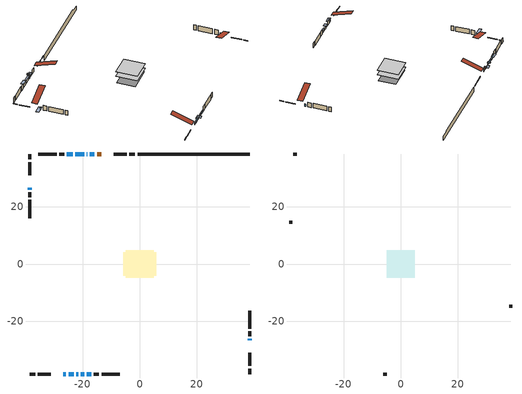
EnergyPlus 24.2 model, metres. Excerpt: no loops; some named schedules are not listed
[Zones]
conditioned space
 floor adiabatic (AdiabaticFloorConstruction): -4.85,-4.85 -4.85,4.85 4.85,4.85 4.85,-4.85 z0.81
 floor foundation (Slab1 construction): -5.72,-4.11 -5.72,4.11 5.72,4.11 5.72,-4.11 z-1.7
 wall outside (RimJoist1 construction): -1.71,38.54 -3.6,38.54 / -38.54,-38.54 -36.65,-38.54 / -38.54,38.54 -38.54,36.65 / 38.54,-38.54 38.54,-36.65 z0.81:1.11
 wall outside (RimJoist2 construction): -4.52,38.54 -9.13,38.54 / -35.72,-38.54 -31.12,-38.54 / -38.54,35.72 -38.54,31.12 / 38.54,-35.72 38.54,-31.12 z0.81:1.11
 wall outside (AdiabaticWallConstruction 1): -13.47,38.54 -14.95,38.54 z0.81:2.84
 wall outside (AdiabaticWallConstruction): -15.87,38.54 -17.48,38.54 z0.81:1.22; -26.78,-38.54 -25.86,-38.54 / -18.59,-38.54 -16.96,-38.54 z0.81:1.67; -24.93,-38.54 -23.15,-38.54 z0.81:2.89; -22.23,-38.54 -21.51,-38.54 z0.81:1.27; -20.59,-38.54 -19.52,-38.54 / 38.54,-26.78 38.54,-26.24 z0.81:2.03; -18.41,38.54 -18.54,38.54 z0.81:2.39; -38.54,26.78 -38.54,26.06 z0.81:1.73; -19.46,38.54 -22.51,38.54 z0.81:1.98; -23.44,38.54 -25.58,38.54 z0.81:2.28
 wall outside (Wall1 construction): -26.5,38.54 -28.22,38.54 / -16.03,-38.54 -14.32,-38.54 / -38.54,25.13 -38.54,23.42 / 38.54,-25.31 38.54,-23.6 z0.81:3.25
 wall outside (Wall2 construction): -29.15,38.54 -35.52,38.54 / -13.39,-38.54 -7.01,-38.54 / -38.54,22.49 -38.54,16.12 / 38.54,-22.67 38.54,-16.29 z0.81:3.25
 wall foundation (FoundationWall1 construction): -0.78,38.54,-1.7 -0.78,38.54,0.81 34.61,38.54,0.81 34.61,38.54,0.23 38.54,38.54,0.23 38.54,38.54,-1.7
 window (WindowConstruction 5): -15.88,38.54 -17.48,38.54 z0.81:1.22
 window (WindowConstruction 3): -26.77,-38.54 -25.86,-38.54 z0.81:1.67
 window (WindowConstruction 4): -24.93,-38.54 -23.15,-38.54 z0.81:2.89
 window (WindowConstruction 8): -22.22,-38.54 -21.51,-38.54 z0.81:1.27
 window (WindowConstruction 9): -20.58,-38.54 -19.52,-38.54 z0.81:2.03
 window (WindowConstruction 10): 38.54,-26.77 38.54,-26.24 z0.81:2.03
 window (WindowConstruction 6): -18.41,38.54 -18.53,38.54 z0.81:2.39
 window (WindowConstruction 7): -38.54,26.77 -38.54,26.06 z0.81:1.72
 window (WindowConstruction): -19.46,38.54 -22.51,38.54 z0.81:1.98
 window (WindowConstruction 1): -23.44,38.54 -25.57,38.54 z0.81:2.28
 window (WindowConstruction 2): -18.59,-38.54 -16.96,-38.54 z0.81:1.67
 door (Door): -13.47,38.54 -14.95,38.54 z0.81:2.84
 ceiling adiabatic (AdiabaticFloorConstruction): 4.85,-4.85 4.85,4.85 -4.85,4.85 -4.85,-4.85 z0.81
attic - vented
 floor to conditioned space (Floor1 construction Reversed): -4.85,-4.85 -4.85,4.85 4.85,4.85 4.85,-4.85 z3.25
 wall outside (Wall3 construction): -36.45,38.54 -37.61,38.54 / -6.08,-38.54 -4.93,-38.54 / -38.54,15.19 -38.54,14.03 / 38.54,-15.36 38.54,-14.21 z0.81:3.25
 roof outside (Roof1 construction): -12.55,38.54,3.25 -12.55,29.09,6.4 -10.06,29.09,6.4 -10.06,38.54,3.25; -27.7,-38.54,3.25 -27.7,-29.09,6.4 -30.19,-29.09,6.4 -30.19,-38.54,3.25; -38.54,27.7,3.25 -29.09,27.7,6.4 -29.09,30.19,6.4 -38.54,30.19,3.25; 38.54,-27.7,3.25 29.09,-27.7,6.4 29.09,-30.19,6.4 38.54,-30.19,3.25
shading: -17.78,38.54 -15.58,38.54 -15.58,39.76 -17.78,39.76 z1.51; -25.56,-38.54 -27.07,-38.54 -27.07,-39.15 -25.56,-39.15 z1.97; -22.85,-38.54 -25.23,-38.54 -25.23,-39.15 -22.85,-39.15 z3.19; -21.05,-38.54 -22.68,-38.54 -22.68,-39.76 -21.05,-39.76 z1.73; -18.83,38.54 -18.11,38.54 -18.11,39.76 -18.83,39.76 z2.68; -38.54,25.77 -38.54,27.07 -42.2,27.07 -42.2,25.77 z2.02; -22.81,38.54 -19.17,38.54 -19.17,39.15 -22.81,39.15 z2.28; -25.87,38.54 -23.14,38.54 -23.14,39.76 -25.87,39.76 z2.58; -16.66,-38.54 -18.89,-38.54 -18.89,-39.15 -16.66,-39.15 z1.97
[Building]
Building 1: Terrain=Suburbs
[Site:Location]
Quebec Intl AP_QC: Latitude {deg}=46.8; Longitude {deg}=-71.38; Time Zone {hr}=-5; Elevation {m}=74; Keep Site Location Information=Yes
[Site:GroundTemperature:Shallow]
0.0108218, -2.24938, -2.43038, -1.3578, 2.94801, 7.23376, 10.9493, 13.303, 13.5029, 11.5886, 7.96783, 3.81355
[Site:WaterMainsTemperature]
Calculation Method=Schedule; Temperature Schedule=mains temperature schedule
[Material] Roughness=Rough; Thermal Absorptance=0.9
Name | Thickness {m} | Conductivity {W/m-K} | Density {kg/m3} | Specific Heat {J/kg-K} | Solar Absorptance | Visible Absorptance
asphalt or fiberglass shingles | 0.00635 | 0.162714 | 1121.4 | 1465.45 | 0.4 | 0.4
ceiling loosefill ins | 0.169333 | 0.0480833 | 16.02 | 1046.75 | 0.7 | 0.7
ceiling stud and cavity | 0.1397 | 0.0827291 | 65.682 | 1177.47 | 0.7 | 0.7
concrete 4.0 in. | 0.1016 | 1.803125 | 2242.8 | 837.4 | 0.7 | 0.7
concrete 8.0 in. | 0.2032 | 1.803125 | 2242.8 | 837.4 | 0.7 | 0.7
door material | 0.04445 | 0.053851 | 512.64 | 1214.23 | 0.7 | 0.7
exterior vertical ins | 0.0460229 | 0.029427 | 32.04 | 1214.23 | 0.7 | 0.7
floor covering | 0.0127 | 0.0433444 | 54.468 | 1339.84 | 0.6 | 0.6
floor rigid ins; wall rigid ins | 0.512978 | 0.029427 | 32.04 | 1214.23 | 0.7 | 0.7
floor stud and cavity | 0.1397 | 1.75129 | 37.0049 | 1207.88 | 0.7 | 0.7
furniture material conditioned space 1 | 0.1524 | 0.115458 | 640.8 | 1214.23 | 0.6 | 0.6
gypsum board | 0.0127 | 0.160291 | 801 | 837.4 | 0.6 | 0.6
gypsum board 1 | 0.0127 | 0.160291 | 801 | 837.4 | 0.7 | 0.7
osb sheathing 0.5 in. | 0.0127 | 0.115458 | 512.64 | 1214.23 | 0.7 | 0.7
osb sheathing 0.75 in. | 0.01905 | 0.115458 | 512.64 | 1214.23 | 0.7 | 0.7
osb sheathing 2.0 in. | 0.0508 | 0.115458 | 512.64 | 1214.23 | 0.7 | 0.7
rim joist stud and cavity | 0.0508 | 0.647153 | 125.044 | 1163.47 | 0.6 | 0.6
rim joist stud and cavity 1 | 0.0508 | 0.353641 | 125.044 | 1163.47 | 0.6 | 0.6
wall stud and cavity | 0.1397 | 0.0803019 | 139.0536 | 1170.24 | 0.7 | 0.7
wall stud and cavity 1 | 0.1397 | 0.0764338 | 139.0536 | 1170.24 | 0.7 | 0.7
wall stud and cavity 2 | 0.0889 | 6.1454 | 50.32683 | 1063.81 | 0.6 | 0.6
wall stud and cavity 3 | 0.0889 | 0.380278 | 52.3479 | 1209.89 | 0.7 | 0.7
wall stud and cavity 4 | 0.0889 | 0.391764 | 83.0341 | 1211.67 | 0.7 | 0.7
wood siding | 0.0254 | 0.102417 | 544.68 | 1172.36 | 0.4 | 0.4
wood siding 1 | 0.00254 | 0.102417 | 544.68 | 1172.36 | 0.4 | 0.4
wood siding 2; wood siding 3; wood siding 4 | 0.0254 | 0.102417 | 544.68 | 1172.36 | 0.7 | 0.7
[WindowMaterial:SimpleGlazingSystem]
Name | U-Factor {W/m2-K} | Solar Heat Gain Coefficient
WindowMaterial | 2.927009 | 0.61
WindowMaterial 1 | 2.90259 | 0.65
WindowMaterial 2 | 2.97698 | 0.54
WindowMaterial 3 | 2.969594 | 0.55
WindowMaterial 4 | 2.975272 | 0.59
WindowMaterial 5 | 3.0383 | 0.53
WindowMaterial 6 | 3.00764 | 0.28
WindowMaterial 7 | 3.03319 | 0.48
WindowMaterial 8 | 3.06442 | 0.39
[Construction]
AdiabaticFloorConstruction: floor stud and cavity, floor rigid ins, osb sheathing 0.75 in., floor covering
AdiabaticWallConstruction: wood siding 3, wall rigid ins, wall stud and cavity 3, gypsum board
AdiabaticWallConstruction 1: wood siding 4, wall rigid ins, wall stud and cavity 3, gypsum board
Door: door material
Floor1 construction Reversed: gypsum board, ceiling stud and cavity, ceiling loosefill ins
FoundationWall1 construction: concrete 8.0 in., gypsum board 1
furniture construction conditioned space 1: furniture material conditioned space 1
PartitionWallConstruction: gypsum board, wall stud and cavity 4, gypsum board
RimJoist1 construction: wood siding 2, osb sheathing 2.0 in., rim joist stud and cavity
RimJoist2 construction: wood siding 2, osb sheathing 2.0 in., rim joist stud and cavity 1
Roof1 construction: asphalt or fiberglass shingles
Slab1 construction: concrete 4.0 in.
Wall1 construction: wood siding, osb sheathing 0.5 in., wall stud and cavity, gypsum board
Wall2 construction: wood siding, osb sheathing 0.5 in., wall stud and cavity 1, gypsum board
Wall3 construction: wood siding 1, wall stud and cavity 2
WindowConstruction: WindowMaterial
WindowConstruction 1: WindowMaterial 1
WindowConstruction 10; WindowConstruction 8; WindowConstruction 9: WindowMaterial 8
WindowConstruction 2: WindowMaterial 2
WindowConstruction 3: WindowMaterial 3
WindowConstruction 4: WindowMaterial 4
WindowConstruction 5: WindowMaterial 5
WindowConstruction 6: WindowMaterial 6
WindowConstruction 7: WindowMaterial 7
[Zone] Multiplier=1; Part of Total Floor Area=Yes
Name | Volume {m3}
attic - vented | 48.0791
conditioned space | 485.1
[Space]
Name | Zone | Volume {m3}
attic - vented 1 | attic - vented | 48.0791
conditioned space 1 | conditioned space | 485.1
[ZoneInfiltration:EffectiveLeakageArea]
infil attic - vented 1: Zone or Space=attic - vented 1; Schedule=Always On Discrete; Effective Air Leakage Area {cm2}=3472.98; Stack Coefficient=0.000388522; Wind Coefficient=1.33177e-05
[ZoneMixing]
whole house fan mix: Zone or Space=attic - vented; Schedule=Always On Continuous; Design Flow Rate Calculation Method=Flow/Zone; Design Flow Rate {m3/s}=0; Source Zone or Space=conditioned space
[SurfaceProperty:ExposedFoundationPerimeter]
Slab1: Exposed Perimeter Calculation Method=TotalExposedPerimeter; Total Exposed Perimeter {m}=39.319
[InternalMass] Zone or ZoneList=conditioned space; Space or SpaceList=conditioned space 1
Name | Construction | Surface Area {m2}
furniture mass conditioned space 1 | furniture construction conditioned space 1 | 75.2797
partition wall mass | PartitionWallConstruction | 188.199
[Lights]
interior lighting: Zone or ZoneList or Space or SpaceList=conditioned space 1; Schedule=interior lighting schedule; Design Level Calculation Method=LightingLevel; Lighting Level {W}=343.2; Return Air Fraction=0; Fraction Radiant=0.6; Fraction Visible=0.2; Fraction Replaceable=1
[People]
occupants: Zone or ZoneList or Space or SpaceList=conditioned space 1; Number of People Schedule=occupants schedule; Number of People Calculation Method=People; Number of People=3; Fraction Radiant=0.314171; Sensible Heat Fraction=0.56303; Activity Level Schedule=occupants activity schedule; Carbon Dioxide Generation Rate {m3/s-W}=0; Enable ASHRAE 55 Comfort Warnings=No; Mean Radiant Temperature Calculation Type=EnclosureAveraged
[ElectricEquipment] Zone or ZoneList or Space or SpaceList=conditioned space 1; Design Level Calculation Method=EquipmentLevel
Name | Schedule | Design Level {W} | Fraction Latent | Fraction Radiant | Fraction Lost
clothes dryer | clothes dryer schedule | 140.772 | 0.015 | 0.081 | 0.85
clothes washer | clothes washer schedule | 32.1985 | 0.03 | 0.162 | 0.7
cooking range | cooking range schedule | 215.147 | 0.08 | 0.432 | 0.2
dishwasher | dishwasher schedule | 66.8632 | 0.3 | 0.18 | 0.4
fridge | fridge schedule | 72.9452 | 0 | 0.6 | 0
mech vent bath fan 0 | mech vent bath fan 0 schedule | 50.2 | 0 | 0 | 1
mech vent house fan | mech vent house fan schedule | 0 | 0 | 0 | 1
mech vent house fan cfis | mech vent house fan cfis schedule | 0 | 0 | 0 | 0
mech vent range fan 0 | mech vent range fan 0 schedule | 57 | 0 | 0 | 1
misc plug loads | misc plug loads schedule | 494.7 | 0.045 | 0.513 | 0.1
whole house fan | Always On Discrete | 0 | 0 | 0 | 1
[OtherEquipment] Zone or ZoneList or Space or SpaceList=conditioned space 1; Design Level Calculation Method=EquipmentLevel
Name | Fuel Type | Schedule | Design Level {W} | Fraction Latent | Fraction Radiant | Fraction Lost
clothes dryer 1 | Electricity | clothes dryer schedule | 0 | 0.015 | 0.081 | 0.85
cooking range 1 | Electricity | cooking range schedule | 0 | 0.08 | 0.432 | 0.2
general water use latent | None | general water use schedule | 62.594 | 1 | 0 | 0
general water use sensible | None | general water use schedule | -61.6891 | 0 | 0.6 | 0
mech vent house fan latent load | None | Always On Discrete | 0 | 1 | 0 | 0
mech vent house fan sensible load | None | Always On Discrete | 0 | 0 | 0 | 0
water heater energy adjustment1 | Electricity | Always On Discrete | 0.01 | 0 | 0 | 1
[ZoneInfiltration:DesignFlowRate] Zone or ZoneList or Space or SpaceList=conditioned space 1; Schedule=Always On Discrete; Design Flow Rate Calculation Method=Flow/Zone; Design Flow Rate {m3/s}=0
infil flow; natural vent flow; whole house fan flow
[ZoneControl:Thermostat]
conditioned space Thermostat: Zone or ZoneList=conditioned space; Control Type Schedule=conditioned space Thermostat Schedule; Control 1=conditioned space temperature setpoint; Temperature Difference Between Cutout And Setpoint {deltaC}=0
[ZoneHVAC:Baseboard:Convective:Electric]
electric baseboard: Availability Schedule=Always On Discrete; Heating Design Capacity {W}=9254.31; Efficiency=1
[Zone equipment]
conditioned space: electric baseboard
[Foundation:Kiva]
Foundation Kiva 1: Initial Indoor Air Temperature {C}=18; Wall Height Above Grade {m}=0.810006; Wall Depth Below Slab {m}=0.2032; Custom Block Material Name 1=exterior vertical ins; Custom Block Depth 1 {m}=2.51; Custom Block X Position 1 {m}=0.2159; Custom Block Z Position 1 {m}=0
[Foundation:Kiva:Settings]
Soil Conductivity {W/m-K}=0.849921; Soil Density {kg/m3}=1842.3; Soil Specific Heat {J/kg-K}=418.7; Ground Solar Absorptivity=0.9; Ground Thermal Absorptivity=0.9; Ground Surface Roughness {m}=0.03; Far-Field Width {m}=40; Deep-Ground Boundary Condition=ZeroFlux; Deep-Ground Depth {m}=40; Minimum Cell Dimension {m}=0.2; Maximum Cell Growth Coefficient=3; Simulation Timestep=Timestep
[Exterior:Lights]
exterior lighting: Schedule=exterior lighting schedule; Design Level {W}=75.6
[EnergyManagementSystem:GlobalVariable]
infil_program_Qfan
infil_program_Qinf
natural_vent_program_Qnv
natural_vent_program_Qwhf
[EnergyManagementSystem:Sensor]
Name | Output:Variable or Output:Meter Index Key | Output:Variable or Output:Meter
airflow_gain | infil flow | Infiltration Sensible Heat Gain Energy
airflow_gain_1 | natural vent flow | Infiltration Sensible Heat Gain Energy
airflow_gain_2 | whole house fan flow | Infiltration Sensible Heat Gain Energy
airflow_loss | infil flow | Infiltration Sensible Heat Loss Energy
airflow_loss_1 | natural vent flow | Infiltration Sensible Heat Loss Energy
airflow_loss_2 | whole house fan flow | Infiltration Sensible Heat Loss Energy
clg_load_cond |  | Cooling:EnergyTransfer:Zone:CONDITIONED SPACE
clg_sp_s; clg_sp_s_1 | cooling setpoint | Schedule Value
clothes_dryer_exhaust_0_sch_s | clothes dryer exhaust 0 schedule | Schedule Value
conditioned_space_clg_unmet_s | conditioned space | Zone Cooling Setpoint Not Met Time
conditioned_space_htg_unmet_s | conditioned space | Zone Heating Setpoint Not Met Time
cool_season | cooling season schedule | Schedule Value
fridge_tin_s | conditioned space | Zone Mean Air Temperature
htg_load_cond |  | Heating:EnergyTransfer:Zone:CONDITIONED SPACE
htg_sp_s; htg_sp_s_1 | heating setpoint | Schedule Value
ig_ee_conv | clothes dryer | Electric Equipment Convective Heating Energy
ig_ee_conv_2 | cooking range | Electric Equipment Convective Heating Energy
ig_ee_conv_4 | fridge | Electric Equipment Convective Heating Energy
ig_ee_conv_5 | misc plug loads | Electric Equipment Convective Heating Energy
ig_ee_conv_6 | whole house fan | Electric Equipment Convective Heating Energy
ig_ee_rad | clothes dryer | Electric Equipment Radiant Heating Energy
ig_ee_rad_2 | cooking range | Electric Equipment Radiant Heating Energy
ig_ee_rad_4 | fridge | Electric Equipment Radiant Heating Energy
ig_ee_rad_5 | misc plug loads | Electric Equipment Radiant Heating Energy
ig_ee_rad_6 | whole house fan | Electric Equipment Radiant Heating Energy
ig_lgt_conv | interior lighting | Lights Convective Heating Energy
ig_lgt_rad | interior lighting | Lights Radiant Heating Energy
ig_lgt_vis | interior lighting | Lights Visible Radiation Heating Energy
ig_oe_conv | clothes dryer 1 | Other Equipment Convective Heating Energy
ig_oe_conv_1 | cooking range 1 | Other Equipment Convective Heating Energy
ig_oe_conv_2 | general water use latent | Other Equipment Convective Heating Energy
ig_oe_conv_3 | general water use sensible | Other Equipment Convective Heating Energy
ig_oe_conv_4 | water heater energy adjustment1 | Other Equipment Convective Heating Energy
ig_oe_rad | clothes dryer 1 | Other Equipment Radiant Heating Energy
ig_oe_rad_1 | cooking range 1 | Other Equipment Radiant Heating Energy
ig_oe_rad_2 | general water use latent | Other Equipment Radiant Heating Energy
ig_oe_rad_3 | general water use sensible | Other Equipment Radiant Heating Energy
ig_oe_rad_4 | water heater energy adjustment1 | Other Equipment Radiant Heating Energy
ig_ppl_conv | occupants | People Convective Heating Energy
ig_ppl_rad | occupants | People Radiant Heating Energy
im_conv | furniture mass conditioned space 1 | Surface Inside Face Convection Heat Gain Energy
im_conv_1 | partition wall mass | Surface Inside Face Convection Heat Gain Energy
im_ig | furniture mass conditioned space 1 | Surface Inside Face Internal Gains Radiation Heat Gain Energy
im_ig_1 | partition wall mass | Surface Inside Face Internal Gains Radiation Heat Gain Energy
im_lgt | furniture mass conditioned space 1 | Surface Inside Face Lights Radiation Heat Gain Energy
im_lgt_1 | partition wall mass | Surface Inside Face Lights Radiation Heat Gain Energy
im_sol | furniture mass conditioned space 1 | Surface Inside Face Solar Radiation Heat Gain Energy
im_sol_1 | partition wall mass | Surface Inside Face Solar Radiation Heat Gain Energy
im_surf | furniture mass conditioned space 1 | Surface Inside Face Net Surface Thermal Radiation Heat Gain Energy
im_surf_1 | partition wall mass | Surface Inside Face Net Surface Thermal Radiation Heat Gain Energy
mech_vent_bath_fan_0_sch_s | mech vent bath fan 0 schedule | Schedule Value
mech_vent_range_fan_0_sch_s | mech vent range fan 0 schedule | Schedule Value
mv_conv | mech vent bath fan 0 | Electric Equipment Convective Heating Energy
mv_conv_1 | mech vent house fan | Electric Equipment Convective Heating Energy
mv_conv_2 | mech vent house fan cfis | Electric Equipment Convective Heating Energy
mv_conv_3 | mech vent range fan 0 | Electric Equipment Convective Heating Energy
mv_conv_4 | mech vent house fan latent load | Other Equipment Convective Heating Energy
mv_conv_5 | mech vent house fan sensible load | Other Equipment Convective Heating Energy
mv_rad | mech vent bath fan 0 | Electric Equipment Radiant Heating Energy
mv_rad_1 | mech vent house fan | Electric Equipment Radiant Heating Energy
mv_rad_2 | mech vent house fan cfis | Electric Equipment Radiant Heating Energy
mv_rad_3 | mech vent range fan 0 | Electric Equipment Radiant Heating Energy
mv_rad_4 | mech vent house fan latent load | Other Equipment Radiant Heating Energy
mv_rad_5 | mech vent house fan sensible load | Other Equipment Radiant Heating Energy
natural_vent_s | natural vent schedule | Schedule Value
out_pb_s |  | Site Outdoor Air Barometric Pressure
out_wt_s |  | Site Outdoor Air Humidity Ratio
site_vw_s |  | Site Wind Speed
ss_back_out | Window1 | Surface Window Shortwave from Zone Back Out Window Heat Transfer Rate
ss_back_out_1 | Window11 | Surface Window Shortwave from Zone Back Out Window Heat Transfer Rate
ss_back_out_10 | Window9 | Surface Window Shortwave from Zone Back Out Window Heat Transfer Rate
ss_back_out_2 | Window12 | Surface Window Shortwave from Zone Back Out Window Heat Transfer Rate
ss_back_out_3 | Window13 | Surface Window Shortwave from Zone Back Out Window Heat Transfer Rate
ss_back_out_4 | Window14 | Surface Window Shortwave from Zone Back Out Window Heat Transfer Rate
ss_back_out_5 | Window18 | Surface Window Shortwave from Zone Back Out Window Heat Transfer Rate
ss_back_out_6 | Window4 | Surface Window Shortwave from Zone Back Out Window Heat Transfer Rate
ss_back_out_7 | Window5 | Surface Window Shortwave from Zone Back Out Window Heat Transfer Rate
ss_back_out_8 | Window6 | Surface Window Shortwave from Zone Back Out Window Heat Transfer Rate
ss_back_out_9 | Window8 | Surface Window Shortwave from Zone Back Out Window Heat Transfer Rate
ss_conv | Door1 | Surface Inside Face Convection Heat Gain Energy
ss_conv_1 | Window1 | Surface Inside Face Convection Heat Gain Energy
ss_conv_10 | Window8 | Surface Inside Face Convection Heat Gain Energy
ss_conv_11 | Window9 | Surface Inside Face Convection Heat Gain Energy
ss_conv_2 | Window11 | Surface Inside Face Convection Heat Gain Energy
ss_conv_3 | Window12 | Surface Inside Face Convection Heat Gain Energy
ss_conv_4 | Window13 | Surface Inside Face Convection Heat Gain Energy
ss_conv_5 | Window14 | Surface Inside Face Convection Heat Gain Energy
ss_conv_6 | Window18 | Surface Inside Face Convection Heat Gain Energy
ss_conv_7 | Window4 | Surface Inside Face Convection Heat Gain Energy
ss_conv_8 | Window5 | Surface Inside Face Convection Heat Gain Energy
ss_conv_9 | Window6 | Surface Inside Face Convection Heat Gain Energy
ss_ig | Door1 | Surface Inside Face Internal Gains Radiation Heat Gain Energy
ss_ig_1 | Window1 | Surface Inside Face Internal Gains Radiation Heat Gain Energy
ss_ig_10 | Window8 | Surface Inside Face Internal Gains Radiation Heat Gain Energy
ss_ig_11 | Window9 | Surface Inside Face Internal Gains Radiation Heat Gain Energy
ss_ig_2 | Window11 | Surface Inside Face Internal Gains Radiation Heat Gain Energy
ss_ig_3 | Window12 | Surface Inside Face Internal Gains Radiation Heat Gain Energy
ss_ig_4 | Window13 | Surface Inside Face Internal Gains Radiation Heat Gain Energy
ss_ig_5 | Window14 | Surface Inside Face Internal Gains Radiation Heat Gain Energy
ss_ig_6 | Window18 | Surface Inside Face Internal Gains Radiation Heat Gain Energy
ss_ig_7 | Window4 | Surface Inside Face Internal Gains Radiation Heat Gain Energy
ss_ig_8 | Window5 | Surface Inside Face Internal Gains Radiation Heat Gain Energy
ss_ig_9 | Window6 | Surface Inside Face Internal Gains Radiation Heat Gain Energy
ss_lgt | Door1 | Surface Inside Face Lights Radiation Heat Gain Energy
ss_sol | Door1 | Surface Inside Face Solar Radiation Heat Gain Energy
ss_surf | Door1 | Surface Inside Face Net Surface Thermal Radiation Heat Gain Energy
ss_surf_1 | Window1 | Surface Inside Face Net Surface Thermal Radiation Heat Gain Energy
ss_surf_10 | Window8 | Surface Inside Face Net Surface Thermal Radiation Heat Gain Energy
ss_surf_11 | Window9 | Surface Inside Face Net Surface Thermal Radiation Heat Gain Energy
ss_surf_2 | Window11 | Surface Inside Face Net Surface Thermal Radiation Heat Gain Energy
ss_surf_3 | Window12 | Surface Inside Face Net Surface Thermal Radiation Heat Gain Energy
ss_surf_4 | Window13 | Surface Inside Face Net Surface Thermal Radiation Heat Gain Energy
ss_surf_5 | Window14 | Surface Inside Face Net Surface Thermal Radiation Heat Gain Energy
ss_surf_6 | Window18 | Surface Inside Face Net Surface Thermal Radiation Heat Gain Energy
ss_surf_7 | Window4 | Surface Inside Face Net Surface Thermal Radiation Heat Gain Energy
ss_surf_8 | Window5 | Surface Inside Face Net Surface Thermal Radiation Heat Gain Energy
ss_surf_9 | Window6 | Surface Inside Face Net Surface Thermal Radiation Heat Gain Energy
ss_trans_in | Window1 | Surface Window Transmitted Solar Radiation Rate
ss_trans_in_1 | Window11 | Surface Window Transmitted Solar Radiation Rate
ss_trans_in_10 | Window9 | Surface Window Transmitted Solar Radiation Rate
ss_trans_in_2 | Window12 | Surface Window Transmitted Solar Radiation Rate
ss_trans_in_3 | Window13 | Surface Window Transmitted Solar Radiation Rate
ss_trans_in_4 | Window14 | Surface Window Transmitted Solar Radiation Rate
ss_trans_in_5 | Window18 | Surface Window Transmitted Solar Radiation Rate
ss_trans_in_6 | Window4 | Surface Window Transmitted Solar Radiation Rate
ss_trans_in_7 | Window5 | Surface Window Transmitted Solar Radiation Rate
ss_trans_in_8 | Window6 | Surface Window Transmitted Solar Radiation Rate
ss_trans_in_9 | Window8 | Surface Window Transmitted Solar Radiation Rate
ss_trans_out | Window1 | Surface Inside Face Initial Transmitted Diffuse Transmitted Out Window Solar Radiation Rate
ss_trans_out_1 | Window11 | Surface Inside Face Initial Transmitted Diffuse Transmitted Out Window Solar Radiation Rate
ss_trans_out_10 | Window9 | Surface Inside Face Initial Transmitted Diffuse Transmitted Out Window Solar Radiation Rate
ss_trans_out_2 | Window12 | Surface Inside Face Initial Transmitted Diffuse Transmitted Out Window Solar Radiation Rate
ss_trans_out_3 | Window13 | Surface Inside Face Initial Transmitted Diffuse Transmitted Out Window Solar Radiation Rate
ss_trans_out_4 | Window14 | Surface Inside Face Initial Transmitted Diffuse Transmitted Out Window Solar Radiation Rate
ss_trans_out_5 | Window18 | Surface Inside Face Initial Transmitted Diffuse Transmitted Out Window Solar Radiation Rate
ss_trans_out_6 | Window4 | Surface Inside Face Initial Transmitted Diffuse Transmitted Out Window Solar Radiation Rate
ss_trans_out_7 | Window5 | Surface Inside Face Initial Transmitted Diffuse Transmitted Out Window Solar Radiation Rate
ss_trans_out_8 | Window6 | Surface Inside Face Initial Transmitted Diffuse Transmitted Out Window Solar Radiation Rate
ss_trans_out_9 | Window8 | Surface Inside Face Initial Transmitted Diffuse Transmitted Out Window Solar Radiation Rate
s_conv | Floor1 | Surface Inside Face Convection Heat Gain Energy
s_conv_1 | FoundationWall1 | Surface Inside Face Convection Heat Gain Energy
s_conv_10 | RimJoist2:270 | Surface Inside Face Convection Heat Gain Energy
s_conv_11 | RimJoist2:90 | Surface Inside Face Convection Heat Gain Energy
s_conv_12 | Slab1 | Surface Inside Face Convection Heat Gain Energy
s_conv_13 | Wall1:0 | Surface Inside Face Convection Heat Gain Energy
s_conv_14 | Wall1:180 | Surface Inside Face Convection Heat Gain Energy
s_conv_15 | Wall1:270 | Surface Inside Face Convection Heat Gain Energy
s_conv_16 | Wall1:90 | Surface Inside Face Convection Heat Gain Energy
s_conv_17 | Wall2:0 | Surface Inside Face Convection Heat Gain Energy
s_conv_18 | Wall2:180 | Surface Inside Face Convection Heat Gain Energy
s_conv_19 | Wall2:270 | Surface Inside Face Convection Heat Gain Energy
s_conv_2 | inferred conditioned ceiling | Surface Inside Face Convection Heat Gain Energy
s_conv_20 | Wall2:90 | Surface Inside Face Convection Heat Gain Energy
s_conv_3 | inferred conditioned floor | Surface Inside Face Convection Heat Gain Energy
s_conv_4 | RimJoist1:0 | Surface Inside Face Convection Heat Gain Energy
